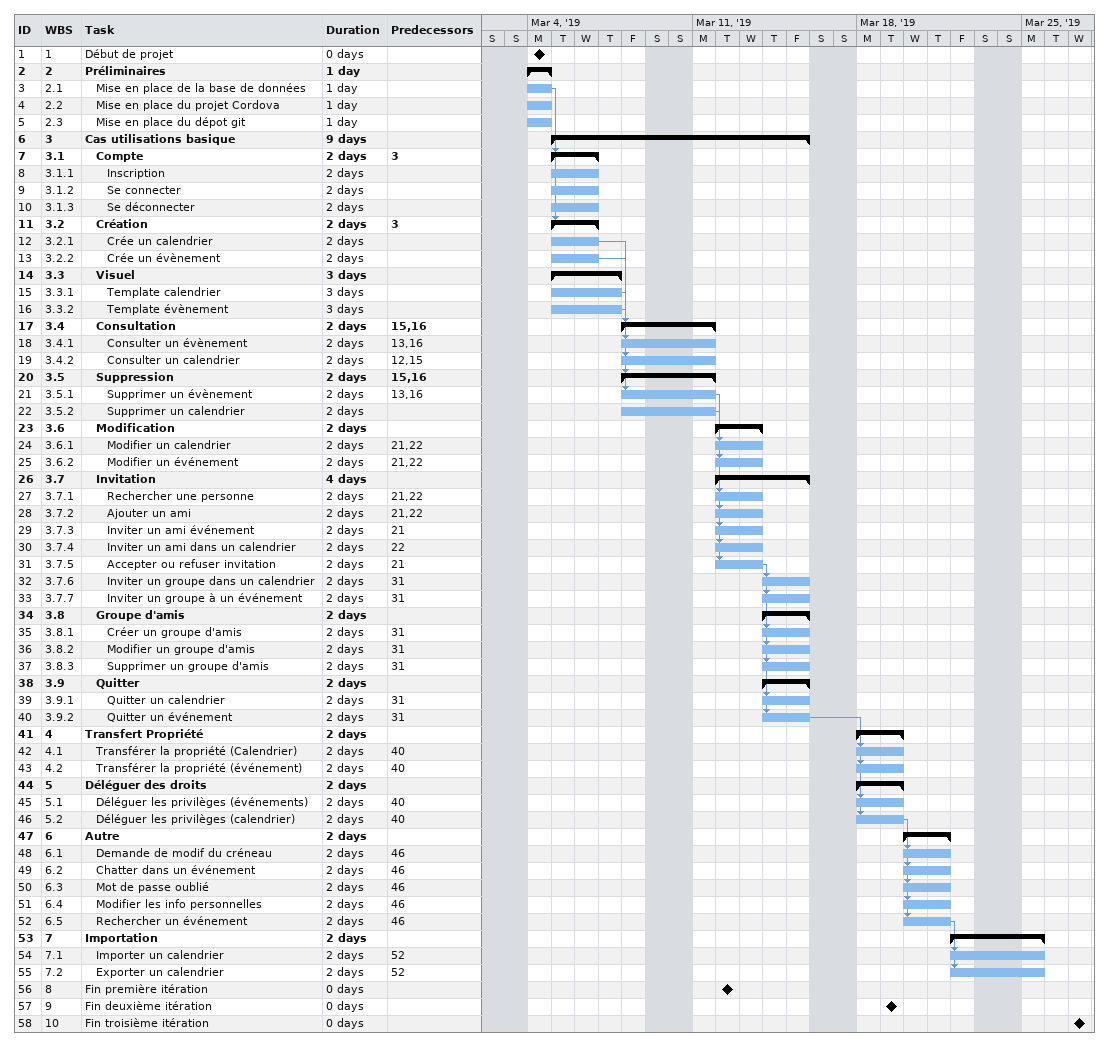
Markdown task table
| ID | WBS | Task | Duration | Start | Finish | Predecessors |
|---|---|---|---|---|---|---|
| 1 | 1 | Début de projet | 0d | 2019-03-04 | 2019-03-04 |  |
| 2 | 2 | **Préliminaires** | 1d | 2019-03-04 | 2019-03-04 |  |
| 3 | 2.1 | Mise en place de la base de données | 1d | 2019-03-04 | 2019-03-04 |  |
| 4 | 2.2 | Mise en place du projet Cordova | 1d | 2019-03-04 | 2019-03-04 |  |
| 5 | 2.3 | Mise en place du dépot git | 1d | 2019-03-04 | 2019-03-04 |  |
| 6 | 3 | **Cas utilisations basique** | 9d | 2019-03-05 | 2019-03-15 |  |
| 7 | 3.1 | **Compte** | 2d | 2019-03-05 | 2019-03-06 | 3 |
| 8 | 3.1.1 | Inscription | 2d | 2019-03-05 | 2019-03-06 |  |
| 9 | 3.1.2 | Se connecter | 2d | 2019-03-05 | 2019-03-06 |  |
| 10 | 3.1.3 | Se déconnecter | 2d | 2019-03-05 | 2019-03-06 |  |
| 11 | 3.2 | **Création** | 2d | 2019-03-05 | 2019-03-06 | 3 |
| 12 | 3.2.1 | Crée un calendrier | 2d | 2019-03-05 | 2019-03-06 |  |
| 13 | 3.2.2 | Crée un évènement | 2d | 2019-03-05 | 2019-03-06 |  |
| 14 | 3.3 | **Visuel** | 3d | 2019-03-05 | 2019-03-07 |  |
| 15 | 3.3.1 | Template calendrier | 3d | 2019-03-05 | 2019-03-07 |  |
| 16 | 3.3.2 | Template évènement | 3d | 2019-03-05 | 2019-03-07 |  |
| 17 | 3.4 | **Consultation** | 2d | 2019-03-08 | 2019-03-11 | 15, 16 |
| 18 | 3.4.1 | Consulter un évènement | 2d | 2019-03-08 | 2019-03-11 | 13, 16 |
| 19 | 3.4.2 | Consulter un calendrier | 2d | 2019-03-08 | 2019-03-11 | 12, 15 |
| 20 | 3.5 | **Suppression** | 2d | 2019-03-08 | 2019-03-11 | 15, 16 |
| 21 | 3.5.1 | Supprimer un évènement | 2d | 2019-03-08 | 2019-03-11 | 13, 16 |
| 22 | 3.5.2 | Supprimer un calendrier | 2d | 2019-03-08 | 2019-03-11 |  |
| 23 | 3.6 | **Modification** | 2d | 2019-03-12 | 2019-03-13 |  |
| 24 | 3.6.1 | Modifier un calendrier | 2d | 2019-03-12 | 2019-03-13 | 21, 22 |
| 25 | 3.6.2 | Modifier un événement | 2d | 2019-03-12 | 2019-03-13 | 21, 22 |
| 26 | 3.7 | **Invitation** | 4d | 2019-03-12 | 2019-03-15 |  |
| 27 | 3.7.1 | Rechercher une personne | 2d | 2019-03-12 | 2019-03-13 | 21, 22 |
| 28 | 3.7.2 | Ajouter un ami | 2d | 2019-03-12 | 2019-03-13 | 21, 22 |
| 29 | 3.7.3 | Inviter un ami événement | 2d | 2019-03-12 | 2019-03-13 | 21 |
| 30 | 3.7.4 | Inviter un ami dans un calendrier | 2d | 2019-03-12 | 2019-03-13 | 22 |
| 31 | 3.7.5 | Accepter ou refuser invitation | 2d | 2019-03-12 | 2019-03-13 | 21 |
| 32 | 3.7.6 | Inviter un groupe dans un calendrier | 2d | 2019-03-14 | 2019-03-15 | 31 |
| 33 | 3.7.7 | Inviter un groupe à un événement | 2d | 2019-03-14 | 2019-03-15 | 31 |
| 34 | 3.8 | **Groupe d'amis** | 2d | 2019-03-14 | 2019-03-15 |  |
| 35 | 3.8.1 | Créer un groupe d'amis | 2d | 2019-03-14 | 2019-03-15 | 31 |
| 36 | 3.8.2 | Modifier un groupe d'amis | 2d | 2019-03-14 | 2019-03-15 | 31 |
| 37 | 3.8.3 | Supprimer un groupe d'amis | 2d | 2019-03-14 | 2019-03-15 | 31 |
| 38 | 3.9 | **Quitter** | 2d | 2019-03-14 | 2019-03-15 |  |
| 39 | 3.9.1 | Quitter un calendrier | 2d | 2019-03-14 | 2019-03-15 | 31 |
| 40 | 3.9.2 | Quitter un événement | 2d | 2019-03-14 | 2019-03-15 | 31 |
| 41 | 4 | **Transfert Propriété** | 2d | 2019-03-18 | 2019-03-19 |  |
| 42 | 4.1 | Transférer la propriété (Calendrier) | 2d | 2019-03-18 | 2019-03-19 | 40 |
| 43 | 4.2 | Transférer la propriété (événement) | 2d | 2019-03-18 | 2019-03-19 | 40 |
| 44 | 5 | **Déléguer des droits** | 2d | 2019-03-18 | 2019-03-19 |  |
| 45 | 5.1 | Déléguer les privilèges (événements) | 2d | 2019-03-18 | 2019-03-19 | 40 |
| 46 | 5.2 | Déléguer les privilèges (calendrier) | 2d | 2019-03-18 | 2019-03-19 | 40 |
| 47 | 6 | **Autre** | 2d | 2019-03-20 | 2019-03-21 |  |
| 48 | 6.1 | Demande de modif du créneau | 2d | 2019-03-20 | 2019-03-21 | 46 |
| 49 | 6.2 | Chatter dans un événement | 2d | 2019-03-20 | 2019-03-21 | 46 |
| 50 | 6.3 | Mot de passe oublié | 2d | 2019-03-20 | 2019-03-21 | 46 |
| 51 | 6.4 | Modifier les info personnelles | 2d | 2019-03-20 | 2019-03-21 | 46 |
| 52 | 6.5 | Rechercher un événement | 2d | 2019-03-20 | 2019-03-21 | 46 |
| 53 | 7 | **Importation** | 2d | 2019-03-22 | 2019-03-25 |  |
| 54 | 7.1 | Importer un calendrier | 2d | 2019-03-22 | 2019-03-25 | 52 |
| 55 | 7.2 | Exporter un calendrier | 2d | 2019-03-22 | 2019-03-25 | 52 |
| 56 | 8 | Fin première itération | 0d | 2019-03-12 | 2019-03-12 |  |
| 57 | 9 | Fin deuxième itération | 0d | 2019-03-19 | 2019-03-19 |  |
| 58 | 10 | Fin troisième itération | 0d | 2019-03-27 | 2019-03-27 |  |
